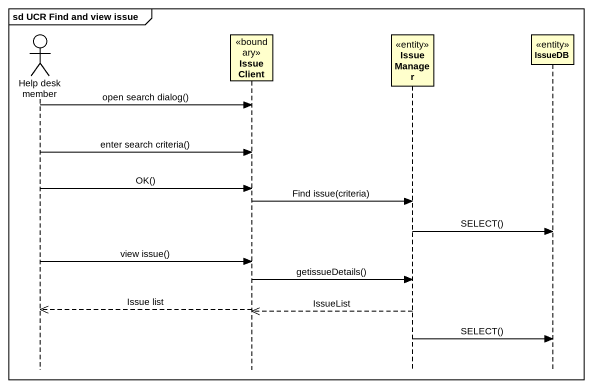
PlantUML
@startuml
mainframe sd UCR Find and view issue
hide footbox
actor "Help desk member" as Help_desk_member
participant IssueClient <<boundary>>
participant IssueManager <<entity>>
participant IssueDB <<entity>>

Help_desk_member -> IssueClient : open search dialog()
Help_desk_member -> IssueClient : enter search criteria()
Help_desk_member -> IssueClient : OK()
IssueClient -> IssueManager : Find issue(criteria)
IssueManager -> IssueDB : SELECT()
Help_desk_member -> IssueClient : view issue()
IssueClient -> IssueManager : getissueDetails()
IssueClient -->> Help_desk_member : Issue list
IssueManager -->> IssueClient : IssueList
IssueManager -> IssueDB : SELECT()
@enduml
